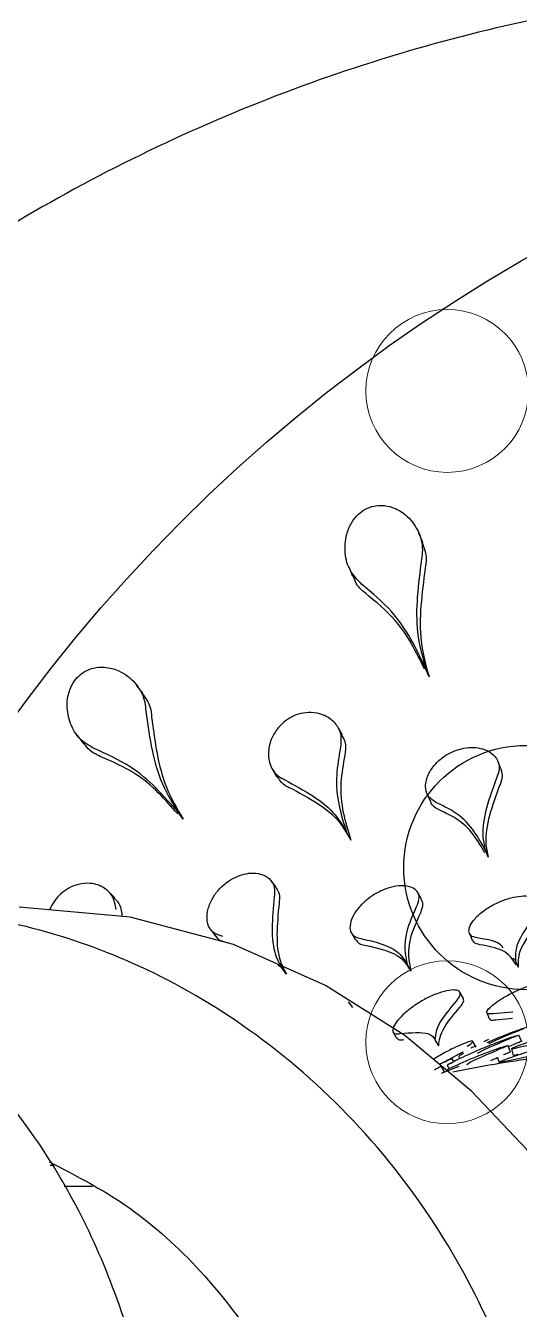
# Model space of a CAD drawing. Header units: millimetres. Extents: x 12325263 to 13848842, y -1463133 to 573208.
# Drawn here: x 12570203.04 to 12570215.18, y -836573.38 to -836541.84 of the extents above; entities that cross this region are included whole.
import ezdxf
from ezdxf.xclip import XClip

# ---------------------------------------------------------------- set-up
doc = ezdxf.new("R2010")
doc.units = ezdxf.units.MM
doc.header["$LTSCALE"] = 1000
doc.header["$XCLIPFRAME"] = 0
doc.linetypes.add('HIDDEN', pattern=[9.525, 6.35, -3.175])
for name, color, linetype in [('fur202301', 252, 'Continuous'), ('WALL', 5, 'Continuous'), ('WALL-SHATCH', 8, 'Continuous'), ('建筑-楼板开洞', 251, 'Continuous')]:
    doc.layers.add(name, color=color, linetype=linetype)

# ---------------------------------------------------------------- blocks, each defined once
blk = doc.blocks.new('adgshg13-A$C7F010FC0')
at = {"layer": 'WALL-SHATCH'}
h = blk.add_hatch(color=256, dxfattribs=at)
h.dxf.hatch_style = 1
h.paths.add_polyline_path([(-60384.171, -16880.895), (-763.165, 197.479), (12587.619, -13153.304), (12587.619, -157996.02), (-162964.851, -188820.432), (-171262.381, -180522.901), (-171262.381, -31310.898), (-150707.191, -10755.708), (-131860.078, -7980.895), (-99162.381, -7980.895), (-99162.381, -4980.895), (-76620.428, -4980.895), (-70107.652, -16880.895)], flags=16)
h.paths.add_polyline_path([(-60091.229, -16380.895), (-646.877, 646.877), (12987.619, -12987.619), (12987.619, -158331.905), (-163100.584, -189250.384), (-171662.381, -180688.586), (-171662.381, -31145.213), (-150777.896, -10260.728), (-131896.687, -7480.895), (-99562.381, -7480.895), (-99562.381, -4580.895), (-76365.552, -4580.895), (-69907.506, -16380.895)])
blk = doc.blocks.new('A$C4C7A72D3')
at = {"layer": 'WALL', "color": 1}
blk.add_blockref('adgshg13-A$C7F010FC0', (210433.012, 205503.569), dxfattribs=at)
blk = doc.blocks.new('asdgaga3w6jka3eyk7a3ek')
at = {"lineweight": 0}
for centre in [(5743.093, 875.202), (5759.093, 875.202)]:
    blk.add_circle(centre, 2, dxfattribs=at)
blk = doc.blocks.new('asdgag波混去水-B')
at = {"layer": 'fur202301'}
for centre, radius in [((0, 0), 52.5), ((0, 0), 40), ((19.799, 19.799), 3)]:
    blk.add_circle(centre, radius, dxfattribs=at)
blk = doc.blocks.new('asdgag2019070316031892482')
at = {"color": 1, "linetype": 'HIDDEN', "lineweight": 0}
blk.add_blockref('asdgaga3w6jka3eyk7a3ek', (-4068.821, -1261.535), dxfattribs=at)
at = {"lineweight": 0, "xscale": -1}
blk.add_blockref('asdgag波混去水-B', (1705.779, -408.065), dxfattribs=at)
blk = doc.blocks.new('asdgag2019070515155847995')
at = {"color": 1}
for p, q in [((173.555, -406.673), (173.555, -406.572)), ((173.046, -406.915), (173.046, -407.612)), ((184.116, -407.238), (183.922, -407.387)), ((180.128, -408.158), (180.282, -408.004)), ((185.158, -408.847), (185.354, -408.696)), ((182.062, -409.841), (182.236, -409.707)), ((179.337, -410.522), (179.178, -410.644)), ((180.385, -412.126), (180.545, -412.004)), ((183.294, -412.03), (183.105, -412.139)), ((178.254, -412.381), (178.404, -412.266)), ((178.404, -412.266), (178.47, -412.169)), ((184.125, -413.756), (184.313, -413.648)), ((177.431, -414.012), (177.573, -413.903)), ((179.263, -413.976), (179.101, -414.07)), ((181.535, -413.972), (181.708, -413.872)), ((188.254, -413.911), (188.027, -414.005)), ((176.83, -415.001), (176.68, -415.088)), ((178.323, -415.446), (178.478, -415.356)), ((180.096, -415.701), (180.258, -415.608)), ((182.692, -415.834), (182.506, -415.911)), ((185.557, -415.886), (185.76, -415.801)), ((188.857, -415.729), (189.087, -415.634)), ((175.985, -416.621), (175.811, -416.182)), ((175.85, -416.263), (175.994, -416.18)), ((176.495, -416.123), (176.642, -416.038)), ((176.023, -416.329), (175.926, -416.369)), ((176.092, -416.246), (176.264, -416.567)), ((176.108, -416.491), (176.188, -416.445)), ((176.247, -416.613), (176.181, -416.641)), ((177.658, -416.73), (177.807, -416.643)), ((176.456, -417.045), (176.6, -416.962)), ((179.255, -416.878), (179.09, -416.947)), ((177.302, -417.309), (177.146, -417.373)), ((177.321, -417.949), (177.28, -417.461)), ((181.123, -417.342), (181.297, -417.27)), ((176.055, -417.629), (176.203, -417.568)), ((177.159, -417.933), (177.124, -417.525)), ((183.298, -417.651), (183.483, -417.574)), ((176.417, -417.909), (176.257, -417.952)), ((176.344, -417.886), (176.497, -417.823)), ((176.53, -417.986), (176.466, -417.836)), ((176.603, -418.156), (176.756, -418.093)), ((178.426, -418.08), (178.587, -418.014)), ((178.587, -418.014), (178.645, -417.957))]:
    blk.add_line(p, q, dxfattribs=at)
at = {"color": 1, "flags": 128}
blk.add_lwpolyline([(141.847, -402.291), (141.772, -402.835), (141.784, -405.234), (142.141, -407.726), (142.892, -410.288), (144.158, -412.973), (146.052, -415.684), (148.63, -418.225), (151.824, -420.359), (154.974, -421.72), (157.796, -422.444), (160.277, -422.738), (162.787, -422.722), (165.403, -422.374), (168.205, -421.599), (171.074, -420.289), (173.947, -418.292), (175.381, -416.929), (176.746, -415.286), (177.976, -413.342), (178.982, -411.077), (179.648, -408.54), (179.9, -405.812), (179.9, -405.812)], dxfattribs=at)
at = {"color": 1}
for points, knots in [([(142.897, -384.469), (142.774, -384.754), (142.459, -385.487), (142.08, -386.775), (141.696, -388.645), (141.554, -390.945), (141.828, -393.549), (142.5, -396), (143.478, -398.223), (144.73, -400.275), (146.312, -402.25), (148.298, -404.152), (150.657, -405.866), (153.301, -407.3), (156.146, -408.394), (159.113, -409.119), (162.112, -409.453), (165.056, -409.401), (167.855, -408.979), (170.38, -408.237), (172.541, -407.274), (174.425, -406.122), (176.203, -404.669), (177.831, -402.806), (179.015, -400.732), (179.698, -398.737), (180.016, -396.847), (180.029, -394.931), (179.734, -393.129), (179.224, -391.574), (178.811, -390.581), (178.495, -390.06), (178.427, -389.948)], [0, 0, 0, 0, 0.013566, 0.034943, 0.058934, 0.098142, 0.136731, 0.173952, 0.208454, 0.241154, 0.276338, 0.314444, 0.354319, 0.394514, 0.435046, 0.475894, 0.51645, 0.556564, 0.596271, 0.634668, 0.669498, 0.700751, 0.73488, 0.775775, 0.818164, 0.851593, 0.880283, 0.913237, 0.947778, 0.970778, 0.993743, 1, 1, 1, 1]), ([(142.472, -395.446), (142.364, -395.767), (141.931, -397.054), (141.704, -399.351), (141.761, -402.309), (142.343, -405.224), (143.39, -408.044), (144.99, -410.821), (147.247, -413.513), (150.185, -415.885), (153.531, -417.662), (156.753, -418.665), (159.558, -419.098), (162.063, -419.165), (164.425, -418.953), (166.865, -418.445), (169.484, -417.528), (172.236, -416.059), (174.866, -413.975), (177.05, -411.398), (178.556, -408.732), (179.476, -406.074), (179.899, -403.492), (179.94, -401.112), (179.681, -399.687), (179.563, -399.042)], [0, 0, 0, 0, 0.015214, 0.060977, 0.104986, 0.149309, 0.193678, 0.24012, 0.291901, 0.349755, 0.407596, 0.456922, 0.497367, 0.53196, 0.566718, 0.602097, 0.642973, 0.690731, 0.743898, 0.795877, 0.844688, 0.889455, 0.930669, 0.968591, 1, 1, 1, 1]), ([(173.642, -406.55), (173.335, -407.145), (172.672, -408.432), (171.226, -410.103), (169.377, -411.597), (167.356, -412.686), (165.462, -413.35), (163.687, -413.719), (161.999, -413.88), (160.265, -413.856), (158.306, -413.583), (155.991, -412.931), (153.515, -411.726), (151.234, -410.002), (149.486, -408.002), (148.304, -406.015), (147.618, -404.397), (147.436, -403.456), (147.385, -403.192)], [0, 0, 0, 0, 0.063745, 0.137779, 0.213474, 0.281742, 0.339746, 0.389304, 0.437461, 0.484243, 0.537359, 0.604896, 0.686093, 0.771126, 0.846192, 0.913377, 0.975753, 1, 1, 1, 1]), ([(179.84, -408.193), (179.949, -408.173), (180.166, -408.133), (180.391, -407.906), (180.499, -407.609), (180.478, -407.292), (180.382, -407.04), (180.234, -406.829), (180.05, -406.673), (179.906, -406.583), (179.835, -406.565), (179.831, -406.563)], [0, 0, 0, 0, 0.166926, 0.331734, 0.52093, 0.646981, 0.745508, 0.82927, 0.913195, 0.994398, 1, 1, 1, 1]), ([(183.795, -407.655), (183.866, -407.53), (184.011, -407.276), (184.395, -407.054), (184.796, -406.97), (185.15, -407.014), (185.398, -407.121), (185.583, -407.27), (185.708, -407.447), (185.787, -407.666), (185.805, -407.953), (185.7, -408.322), (185.428, -408.677), (185.083, -408.88), (184.839, -408.91), (184.766, -408.919)], [0, 0, 0, 0, 0.108637, 0.219395, 0.32845, 0.395395, 0.445683, 0.485596, 0.525651, 0.563113, 0.618508, 0.70153, 0.822656, 0.946579, 1, 1, 1, 1]), ([(183.602, -407.802), (183.654, -407.694), (183.732, -407.53), (183.882, -407.435), (183.934, -407.403)], [0, 0, 0, 0, 0.659128, 1, 1, 1, 1]), ([(182.236, -409.707), (182.64, -409.358), (183.269, -408.814), (183.656, -407.961), (183.795, -407.655)], [0, 0, 0, 0, 0.640538, 1, 1, 1, 1]), ([(182.189, -409.706), (182.542, -409.397), (183.118, -408.894), (183.468, -408.106), (183.602, -407.802)], [0, 0, 0, 0, 0.614544, 1, 1, 1, 1]), ([(179.689, -408.344), (179.801, -408.328), (179.975, -408.304), (180.079, -408.187), (180.116, -408.146)], [0, 0, 0, 0, 0.645766, 1, 1, 1, 1]), ([(184.766, -408.919), (184.154, -409), (183.198, -409.128), (182.491, -409.554), (182.236, -409.707)], [0, 0, 0, 0, 0.6405333, 1, 1, 1, 1]), ([(185.148, -408.835), (185.039, -408.913), (184.869, -409.034), (184.651, -409.058), (184.574, -409.066)], [0, 0, 0, 0, 0.646899, 1, 1, 1, 1]), ([(184.574, -409.066), (183.963, -409.145), (183.014, -409.269), (182.312, -409.69), (182.062, -409.841)], [0, 0, 0, 0, 0.64315, 1, 1, 1, 1]), ([(179.179, -410.814), (179.207, -410.722), (179.259, -410.55), (179.486, -410.428), (179.758, -410.417), (180.046, -410.513), (180.295, -410.675), (180.496, -410.884), (180.638, -411.117), (180.72, -411.351), (180.745, -411.589), (180.701, -411.823), (180.567, -412.014), (180.371, -412.104), (180.21, -412.085), (180.15, -412.078)], [0, 0, 0, 0, 0.1046714, 0.1955469, 0.2964493, 0.3737678, 0.4371776, 0.5009111, 0.5571344, 0.612971, 0.6757655, 0.7507263, 0.8402564, 0.9403537, 1, 1, 1, 1]), ([(179.022, -410.935), (179.043, -410.836), (179.069, -410.713), (179.167, -410.663), (179.186, -410.654)], [0, 0, 0, 0, 0.809175, 1, 1, 1, 1]), ([(179.993, -412.198), (179.47, -412.15), (178.787, -412.086), (178.355, -412.325), (178.254, -412.381)], [0, 0, 0, 0, 0.766762, 1, 1, 1, 1]), ([(180.15, -412.078), (179.626, -412.031), (178.941, -411.969), (178.506, -412.21), (178.404, -412.266)], [0, 0, 0, 0, 0.765523, 1, 1, 1, 1]), ([(180.382, -412.122), (180.315, -412.162), (180.206, -412.228), (180.053, -412.207), (179.993, -412.198)], [0, 0, 0, 0, 0.609702, 1, 1, 1, 1]), ([(183.824, -413.718), (183.936, -413.727), (184.159, -413.745), (184.44, -413.585), (184.626, -413.326), (184.692, -413.015), (184.667, -412.746), (184.579, -412.506), (184.441, -412.302), (184.249, -412.122), (183.986, -411.978), (183.674, -411.918), (183.357, -411.973), (183.134, -412.124), (183.053, -412.285), (183.026, -412.338)], [0, 0, 0, 0, 0.098479, 0.195709, 0.307327, 0.381692, 0.439818, 0.489234, 0.538746, 0.586653, 0.65371, 0.743395, 0.835237, 0.94536, 1, 1, 1, 1]), ([(182.841, -412.445), (182.59, -412.923), (182.268, -413.535), (181.772, -413.825), (181.663, -413.888)], [0, 0, 0, 0, 0.780045, 1, 1, 1, 1]), ([(183.026, -412.338), (182.77, -412.811), (182.412, -413.473), (181.865, -413.783), (181.708, -413.872)], [0, 0, 0, 0, 0.714656, 1, 1, 1, 1]), ([(183.109, -412.146), (183.025, -412.204), (182.913, -412.281), (182.855, -412.413), (182.841, -412.445)], [0, 0, 0, 0, 0.758891, 1, 1, 1, 1]), ([(181.535, -413.972), (181.983, -413.833), (182.609, -413.639), (183.411, -413.783), (183.638, -413.825)], [0, 0, 0, 0, 0.716107, 1, 1, 1, 1]), ([(181.708, -413.872), (182.158, -413.731), (182.788, -413.535), (183.594, -413.677), (183.824, -413.718)], [0, 0, 0, 0, 0.714364, 1, 1, 1, 1]), ([(179.927, -415.587), (179.998, -415.613), (180.141, -415.666), (180.306, -415.598), (180.413, -415.426), (180.435, -415.166), (180.375, -414.874), (180.255, -414.6), (180.09, -414.357), (179.901, -414.161), (179.695, -414.016), (179.481, -413.934), (179.287, -413.942), (179.165, -414.042), (179.139, -414.162), (179.129, -414.207)], [0, 0, 0, 0, 0.08588, 0.171606, 0.263059, 0.354641, 0.424296, 0.494216, 0.557553, 0.619915, 0.687434, 0.764042, 0.850534, 0.942861, 1, 1, 1, 1]), ([(183.638, -413.825), (183.752, -413.839), (183.932, -413.861), (184.067, -413.773), (184.116, -413.741)], [0, 0, 0, 0, 0.636524, 1, 1, 1, 1]), ([(187.611, -414.32), (187.691, -414.228), (187.809, -414.092), (187.979, -414.04), (188.035, -414.023)], [0, 0, 0, 0, 0.668429, 1, 1, 1, 1]), ([(187.835, -414.227), (187.939, -414.125), (188.148, -413.918), (188.582, -413.803), (188.996, -413.826), (189.329, -413.961), (189.543, -414.128), (189.683, -414.32), (189.758, -414.523), (189.777, -414.756), (189.718, -415.037), (189.518, -415.366), (189.157, -415.637), (188.766, -415.743), (188.52, -415.709), (188.446, -415.699)], [0, 0, 0, 0, 0.108637, 0.219395, 0.32845, 0.395395, 0.445683, 0.485596, 0.525651, 0.563113, 0.618508, 0.70153, 0.822656, 0.946579, 1, 1, 1, 1]), ([(178.968, -414.3), (178.892, -414.643), (178.779, -415.146), (178.488, -415.33), (178.396, -415.388)], [0, 0, 0, 0, 0.681776, 1, 1, 1, 1]), ([(179.129, -414.207), (179.049, -414.547), (178.92, -415.09), (178.599, -415.284), (178.478, -415.356)], [0, 0, 0, 0, 0.62675, 1, 1, 1, 1]), ([(179.107, -414.081), (179.068, -414.105), (178.997, -414.148), (178.977, -414.253), (178.968, -414.3)], [0, 0, 0, 0, 0.550428, 1, 1, 1, 1]), ([(185.744, -415.773), (186.164, -415.571), (186.853, -415.239), (187.398, -414.578), (187.611, -414.32)], [0, 0, 0, 0, 0.6093829, 1, 1, 1, 1]), ([(185.76, -415.801), (186.249, -415.57), (187.011, -415.209), (187.617, -414.487), (187.835, -414.227)], [0, 0, 0, 0, 0.640538, 1, 1, 1, 1]), ([(176.684, -415.095), (176.664, -415.111), (176.629, -415.138), (176.639, -415.225), (176.643, -415.263)], [0, 0, 0, 0, 0.555348, 1, 1, 1, 1]), ([(176.792, -415.177), (176.814, -415.445), (176.852, -415.896), (176.702, -415.997), (176.642, -416.038)], [0, 0, 0, 0, 0.591664, 1, 1, 1, 1]), ([(177.59, -416.557), (177.638, -416.594), (177.734, -416.667), (177.828, -416.65), (177.872, -416.538), (177.855, -416.333), (177.775, -416.065), (177.641, -415.778), (177.475, -415.51), (177.294, -415.282), (177.113, -415.106), (176.951, -414.999), (176.832, -414.98), (176.78, -415.047), (176.789, -415.14), (176.792, -415.177)], [0, 0, 0, 0, 0.080152, 0.160279, 0.242458, 0.325711, 0.406895, 0.483426, 0.555818, 0.627239, 0.701086, 0.779244, 0.861237, 0.944484, 1, 1, 1, 1]), ([(178.478, -415.356), (178.729, -415.309), (179.129, -415.233), (179.711, -415.491), (179.927, -415.587)], [0, 0, 0, 0, 0.628631, 1, 1, 1, 1]), ([(178.323, -415.446), (178.573, -415.399), (178.97, -415.324), (179.55, -415.583), (179.766, -415.68)], [0, 0, 0, 0, 0.628118, 1, 1, 1, 1]), ([(188.446, -415.699), (187.826, -415.619), (186.858, -415.494), (186.051, -415.72), (185.76, -415.801)], [0, 0, 0, 0, 0.640533, 1, 1, 1, 1]), ([(179.766, -415.68), (179.838, -415.709), (179.965, -415.76), (180.053, -415.712), (180.09, -415.692)], [0, 0, 0, 0, 0.571631, 1, 1, 1, 1]), ([(182.46, -416.073), (182.513, -415.991), (182.611, -415.839), (182.867, -415.781), (183.138, -415.841), (183.394, -416.009), (183.595, -416.229), (183.736, -416.483), (183.812, -416.745), (183.829, -416.992), (183.789, -417.228), (183.682, -417.442), (183.498, -417.592), (183.28, -417.628), (183.128, -417.567), (183.07, -417.544)], [0, 0, 0, 0, 0.104671, 0.195547, 0.296449, 0.373768, 0.437178, 0.500911, 0.557134, 0.612971, 0.675766, 0.750726, 0.840256, 0.940354, 1, 1, 1, 1]), ([(188.222, -415.791), (187.604, -415.709), (186.643, -415.582), (185.842, -415.806), (185.557, -415.886)], [0, 0, 0, 0, 0.6431503, 1, 1, 1, 1]), ([(188.852, -415.716), (188.722, -415.764), (188.521, -415.838), (188.299, -415.803), (188.222, -415.791)], [0, 0, 0, 0, 0.650959, 1, 1, 1, 1]), ([(175.905, -416.019), (175.932, -416.069), (175.982, -416.163), (175.988, -416.171), (175.991, -416.175)], [0, 0, 0, 0, 0.53379, 1, 1, 1, 1]), ([(176.101, -416.283), (176.126, -416.332), (176.177, -416.429), (176.195, -416.461), (176.164, -416.397), (176.107, -416.283), (176.05, -416.176), (176.033, -416.144)], [0, 0, 0, 0, 0.226266, 0.4527, 0.679176, 0.906069, 1, 1, 1, 1]), ([(176.479, -416.82), (176.51, -416.865), (176.571, -416.956), (176.61, -416.975), (176.604, -416.901), (176.548, -416.736), (176.444, -416.501), (176.31, -416.238), (176.208, -416.068), (176.161, -415.99)], [0, 0, 0, 0, 0.1454, 0.290883, 0.437027, 0.584292, 0.731718, 0.87763, 1, 1, 1, 1]), ([(176.495, -416.123), (176.627, -416.134), (176.851, -416.155), (177.27, -416.501), (177.441, -416.643)], [0, 0, 0, 0, 0.591248, 1, 1, 1, 1]), ([(176.642, -416.038), (176.774, -416.05), (176.999, -416.07), (177.419, -416.415), (177.59, -416.557)], [0, 0, 0, 0, 0.591371, 1, 1, 1, 1]), ([(181.229, -417.254), (181.538, -417.08), (181.952, -416.847), (182.211, -416.291), (182.277, -416.149)], [0, 0, 0, 0, 0.744376, 1, 1, 1, 1]), ([(181.297, -417.27), (181.648, -417.076), (182.105, -416.822), (182.393, -416.215), (182.46, -416.073)], [0, 0, 0, 0, 0.7651451, 1, 1, 1, 1]), ([(182.277, -416.149), (182.325, -416.058), (182.383, -415.948), (182.492, -415.926), (182.511, -415.922)], [0, 0, 0, 0, 0.820411, 1, 1, 1, 1]), ([(175.245, -425.334), (175.287, -425.24), (175.628, -424.473), (175.988, -422.924), (176.279, -420.735), (176.25, -418.555), (175.977, -417.148), (175.844, -416.466)], [0, 0, 0, 0, 0.0341853, 0.2791079, 0.5240197, 0.7689235, 1, 1, 1, 1]), ([(175.913, -416.343), (175.948, -416.415), (176.019, -416.564), (176.146, -416.851), (176.27, -417.151), (176.374, -417.427), (176.454, -417.656), (176.477, -417.738), (176.489, -417.779)], [0, 0, 0, 0, 0.157201, 0.326226, 0.49451, 0.662469, 0.830872, 1, 1, 1, 1]), ([(176.073, -416.451), (176.053, -416.406), (176.022, -416.335), (176.027, -416.339), (176.028, -416.341)], [0, 0, 0, 0, 0.632448, 1, 1, 1, 1]), ([(176.028, -416.337), (176.041, -416.359), (176.066, -416.404), (176.156, -416.587), (176.272, -416.832), (176.4, -417.123), (176.523, -417.423), (176.629, -417.699), (176.709, -417.928), (176.734, -418.009), (176.747, -418.05)], [0, 0, 0, 0, 0.124946, 0.250175, 0.375587, 0.500772, 0.625477, 0.749968, 0.87475, 1, 1, 1, 1]), ([(176.422, -417.654), (176.309, -417.391), (176.115, -416.937), (176.051, -416.848), (176.024, -416.81)], [0, 0, 0, 0, 0.5771502, 1, 1, 1, 1]), ([(176.299, -416.735), (176.279, -416.69), (176.247, -416.619), (176.25, -416.624), (176.252, -416.626)], [0, 0, 0, 0, 0.6324778, 1, 1, 1, 1]), ([(176.264, -416.567), (176.29, -416.617), (176.338, -416.712), (176.342, -416.721), (176.344, -416.725)], [0, 0, 0, 0, 0.533864, 1, 1, 1, 1]), ([(177.441, -416.643), (177.49, -416.682), (177.579, -416.753), (177.63, -416.733), (177.654, -416.723)], [0, 0, 0, 0, 0.54401, 1, 1, 1, 1]), ([(176.684, -417.923), (176.574, -417.659), (176.383, -417.204), (176.324, -417.112), (176.299, -417.074)], [0, 0, 0, 0, 0.5771603, 1, 1, 1, 1]), ([(176.489, -417.033), (176.468, -416.989), (176.436, -416.919), (176.438, -416.923), (176.439, -416.925)], [0, 0, 0, 0, 0.632516, 1, 1, 1, 1]), ([(178.484, -418.023), (178.616, -417.944), (178.847, -417.806), (178.937, -417.338), (178.976, -417.137)], [0, 0, 0, 0, 0.570351, 1, 1, 1, 1]), ([(178.896, -417.711), (178.931, -417.683), (179.061, -417.581), (179.107, -417.284), (179.141, -417.068)], [0, 0, 0, 0, 0.276549, 1, 1, 1, 1]), ([(178.976, -417.137), (178.989, -417.075), (179.009, -416.982), (179.073, -416.966), (179.095, -416.96)], [0, 0, 0, 0, 0.660602, 1, 1, 1, 1]), ([(179.141, -417.068), (179.156, -417.011), (179.187, -416.896), (179.313, -416.85), (179.485, -416.905), (179.688, -417.07), (179.883, -417.321), (180.035, -417.61), (180.133, -417.895), (180.178, -418.159), (180.174, -418.39), (180.116, -418.566), (180.006, -418.655), (179.876, -418.636), (179.784, -418.565), (179.751, -418.54)], [0, 0, 0, 0, 0.08269, 0.165294, 0.251568, 0.338712, 0.420978, 0.494896, 0.562755, 0.629952, 0.701267, 0.779413, 0.864084, 0.951518, 1, 1, 1, 1]), ([(176.201, -417.563), (176.201, -417.565), (176.203, -417.583), (176.178, -417.529), (176.14, -417.439), (176.124, -417.399)], [0, 0, 0, 0, 0.052278, 0.585534, 1, 1, 1, 1]), ([(176.909, -418.206), (176.802, -417.942), (176.616, -417.485), (176.561, -417.391), (176.538, -417.352)], [0, 0, 0, 0, 0.577177, 1, 1, 1, 1]), ([(176.573, -417.312), (176.588, -417.345), (176.644, -417.472), (176.742, -417.712), (176.848, -417.986), (176.929, -418.214), (176.955, -418.295), (176.968, -418.335)], [0, 0, 0, 0, 0.080957, 0.310557, 0.539809, 0.769533, 1, 1, 1, 1]), ([(176.643, -417.347), (176.623, -417.305), (176.591, -417.237), (176.587, -417.23), (176.586, -417.228)], [0, 0, 0, 0, 0.625691, 1, 1, 1, 1]), ([(177.124, -417.525), (177.118, -417.474), (177.108, -417.394), (177.14, -417.388), (177.151, -417.386)], [0, 0, 0, 0, 0.637102, 1, 1, 1, 1]), ([(177.28, -417.461), (177.276, -417.413), (177.267, -417.318), (177.322, -417.293), (177.422, -417.361), (177.559, -417.526), (177.712, -417.767), (177.857, -418.053), (177.974, -418.35), (178.055, -418.626), (178.095, -418.858), (178.093, -419.02), (178.05, -419.086), (177.979, -419.053), (177.917, -418.968), (177.891, -418.932)], [0, 0, 0, 0, 0.078792, 0.157597, 0.237503, 0.318356, 0.39851, 0.476219, 0.551344, 0.625653, 0.701383, 0.779723, 0.860147, 0.940927, 1, 1, 1, 1]), ([(182.887, -417.62), (182.385, -417.437), (181.731, -417.198), (181.238, -417.315), (181.123, -417.342)], [0, 0, 0, 0, 0.7667623, 1, 1, 1, 1]), ([(183.07, -417.544), (182.567, -417.362), (181.909, -417.124), (181.414, -417.242), (181.297, -417.27)], [0, 0, 0, 0, 0.765523, 1, 1, 1, 1]), ([(176.525, -419.287), (176.541, -419.34), (176.571, -419.447), (176.592, -419.48), (176.591, -419.412), (176.566, -419.244), (176.517, -418.996), (176.446, -418.696), (176.361, -418.382), (176.27, -418.087), (176.186, -417.842), (176.121, -417.675), (176.085, -417.605), (176.083, -417.632), (176.104, -417.713), (176.112, -417.749)], [0, 0, 0, 0, 0.078097, 0.156248, 0.234487, 0.312966, 0.391555, 0.469908, 0.547843, 0.625598, 0.703599, 0.782012, 0.860604, 0.939044, 1, 1, 1, 1]), ([(176.112, -417.749), (176.163, -417.979), (176.251, -418.377), (176.215, -418.396), (176.2, -418.404)], [0, 0, 0, 0, 0.577144, 1, 1, 1, 1]), ([(176.342, -417.882), (176.342, -417.883), (176.346, -417.901), (176.321, -417.847), (176.284, -417.757), (176.268, -417.717)], [0, 0, 0, 0, 0.052514, 0.585508, 1, 1, 1, 1]), ([(176.496, -417.818), (176.496, -417.82), (176.499, -417.838), (176.475, -417.784), (176.438, -417.693), (176.422, -417.654)], [0, 0, 0, 0, 0.052613, 0.585611, 1, 1, 1, 1]), ([(183.296, -417.647), (183.218, -417.669), (183.091, -417.705), (182.944, -417.644), (182.887, -417.62)], [0, 0, 0, 0, 0.614128, 1, 1, 1, 1]), ([(176.259, -417.96), (176.258, -417.963), (176.254, -417.968), (176.274, -418.043), (176.284, -418.08)], [0, 0, 0, 0, 0.504836, 1, 1, 1, 1]), ([(176.857, -419.576), (176.872, -419.629), (176.901, -419.736), (176.92, -419.769), (176.917, -419.702), (176.891, -419.534), (176.84, -419.286), (176.769, -418.988), (176.684, -418.673), (176.593, -418.377), (176.511, -418.132), (176.447, -417.965), (176.414, -417.894), (176.414, -417.921), (176.435, -418.002), (176.444, -418.037)], [0, 0, 0, 0, 0.078102, 0.15626, 0.234485, 0.312925, 0.391477, 0.469832, 0.547819, 0.625646, 0.703691, 0.782098, 0.86065, 0.939053, 1, 1, 1, 1]), ([(176.444, -418.037), (176.497, -418.267), (176.589, -418.664), (176.559, -418.681), (176.546, -418.689)], [0, 0, 0, 0, 0.5771469, 1, 1, 1, 1]), ([(176.601, -418.152), (176.602, -418.154), (176.605, -418.171), (176.582, -418.117), (176.546, -418.026), (176.53, -417.986)], [0, 0, 0, 0, 0.052836, 0.58559, 1, 1, 1, 1]), ([(176.755, -418.089), (176.755, -418.09), (176.759, -418.107), (176.735, -418.053), (176.699, -417.962), (176.684, -417.923)], [0, 0, 0, 0, 0.052927, 0.585686, 1, 1, 1, 1]), ([(179.587, -418.608), (179.308, -418.401), (178.849, -418.061), (178.546, -418.075), (178.426, -418.08)], [0, 0, 0, 0, 0.60682, 1, 1, 1, 1]), ([(179.751, -418.54), (179.472, -418.334), (179.011, -417.994), (178.706, -418.008), (178.587, -418.014)], [0, 0, 0, 0, 0.607146, 1, 1, 1, 1])]:
    blk.add_open_spline(points, degree=3, knots=knots, dxfattribs=at)
blk.add_open_spline([(141.688, -389.994), (141.522, -390.072), (140.258, -390.667), (138.035, -392.05), (135.059, -394.142), (132.291, -396.511), (129.736, -399.105), (127.418, -401.913), (125.353, -404.911), (123.557, -408.078), (122.043, -411.388), (120.824, -414.817), (119.908, -418.339), (119.302, -421.928), (119.011, -425.555), (119.038, -429.194), (119.381, -432.816), (120.038, -436.395), (121.004, -439.904), (122.272, -443.315), (123.833, -446.603), (125.674, -449.743), (127.781, -452.711), (130.139, -455.484), (132.73, -458.043), (135.533, -460.366), (138.529, -462.437), (141.693, -464.24), (145.003, -465.761), (148.432, -466.989), (151.956, -467.914), (155.546, -468.529), (159.177, -468.83), (162.821, -468.814), (166.449, -468.482), (170.034, -467.835), (173.55, -466.879), (176.969, -465.622), (180.266, -464.072), (183.415, -462.241), (186.392, -460.144), (189.176, -457.795), (191.744, -455.214), (194.078, -452.419), (196.159, -449.433), (197.973, -446.276), (199.504, -442.974), (200.742, -439.552), (201.678, -436.035), (202.303, -432.45), (202.614, -428.824), (202.608, -425.185), (202.285, -421.561), (201.648, -417.978), (200.7, -414.464), (199.451, -411.046), (197.909, -407.75), (196.085, -404.6), (193.994, -401.62), (191.651, -398.834), (189.074, -396.262), (186.285, -393.92), (183.295, -391.846), (180.783, -390.344), (179.228, -389.639), (178.777, -389.435)], degree=3, knots=[0, 0, 0, 0, 0.002464, 0.018712, 0.034959, 0.051206, 0.067452, 0.083698, 0.099943, 0.116187, 0.132431, 0.148674, 0.164917, 0.181159, 0.197401, 0.213642, 0.229884, 0.246125, 0.262366, 0.278608, 0.29485, 0.311092, 0.327334, 0.343577, 0.359821, 0.376065, 0.39231, 0.408556, 0.424802, 0.441049, 0.457296, 0.473544, 0.489792, 0.506041, 0.52229, 0.538538, 0.554787, 0.571035, 0.587284, 0.603532, 0.619779, 0.636026, 0.652272, 0.668518, 0.684763, 0.701007, 0.717251, 0.733494, 0.749737, 0.765979, 0.782221, 0.798462, 0.814704, 0.830945, 0.847186, 0.863428, 0.87967, 0.895912, 0.912154, 0.928397, 0.944641, 0.960885, 0.97713, 0.993376, 1, 1, 1, 1])
blk = doc.blocks.new('sdfgsdffhg')
at = {"layer": 'fur202301', "xscale": -1, "rotation": 90}
blk.add_blockref('asdgag2019070316031892482', (-11256.826, 39180.258, 0), dxfattribs=at)
at = {"layer": 'fur202301', "rotation": 90}
blk.add_blockref('asdgag2019070515155847995', (-11286.825, 37313.408, 0), dxfattribs=at)

msp = doc.modelspace()

# ---------------------------------------------------------------- block references
ref = msp.add_blockref('A$C4C7A72D3', (12385714.853, -906209.521), dxfattribs=dict(rotation=350.041249254255))
XClip(ref).set_block_clipping_path([(223442.8584877662, 85923.1187333744), (220542.7961432356, 85923.1422391906), (220542.8579492103, 89292.823275506), (211526.9150355905, 89292.8101311298), (210631.4331447985, 94392.8080583527), (206113.3685902953, 94392.8025418455), (206001.4315187763, 95030.3127344656), (204376.2826588508, 94744.9613686837), (203364.4570056833, 100506.9030052917), (197947.3947122637, 99555.7482674252), (192482.3428474721, 130679.4765393781), (190118.7804593667, 130264.4504016289), (191623.4071957469, 121695.6427078634), (177046.6486519482, 119136.2011700841), (175707.6223907359, 126760.8483765714), (173902.988371335, 128026.4039125028), (169528.3854461554, 127258.2903269802), (169070.0967394859, 129868.3614864857), (163308.2517458182, 128856.6693391807), (163766.52659606, 126246.6171700556), (159679.1795131005, 125528.9180921423), (170669.6888374612, 62935.797914044), (167222.1989369914, 62330.4650948944), (167939.7759490944, 58243.6808593175), (171386.9528796654, 58848.2912487988), (172857.0656793863, 50477.0032648193), (165962.5026008021, 49266.4230898353), (168037.7813034765, 37447.1796448426), (140649.9584970828, 32638.2390106404), (115387.9799239188, 28202.5781787895), (95598.7254695911, 140907.4332163476), (226939.476109907, 163968.8668500402), (240128.6952811591, 88852.8973128139)])

# ---------------------------------------------------------------- next in the draw order: hatches: boundary and pattern name
at = {"layer": '建筑-楼板开洞'}
h = msp.add_hatch(dxfattribs=at)
h.set_pattern_fill('DASH', color=256, scale=500)
h.set_pattern_definition([(0, (0, 0), (476.25, 476.25), [476.25, -476.25])])
h.paths.add_polyline_path([(12597696.741, -842386.786), (12590696.811, -842386.901), (12590697.067, -843986.786), (12595796.811, -843986.852), (12595797.067, -849736.852), (12588796.811, -849736.786), (12588796.811, -851936.786), (12564896.811, -851936.786), (12564896.811, -816186.786), (12568846.811, -816186.786), (12568846.811, -816040), (12568846.811, -807536.786), (12574696.829, -807536.802), (12574696.771, -810386.786), (12575896.811, -810386.786), (12579055.235, -810386.784), (12580496.915, -811828.207), (12580696.915, -819086.85), (12595696.917, -819086.721), (12595696.898, -812786.786), (12597696.659, -812786.786)])

# ---------------------------------------------------------------- next in the draw order: block references
msp.add_blockref('sdfgsdffhg', (12581083.899, -874056.804, 0))

doc.saveas('drawing.dxf')
